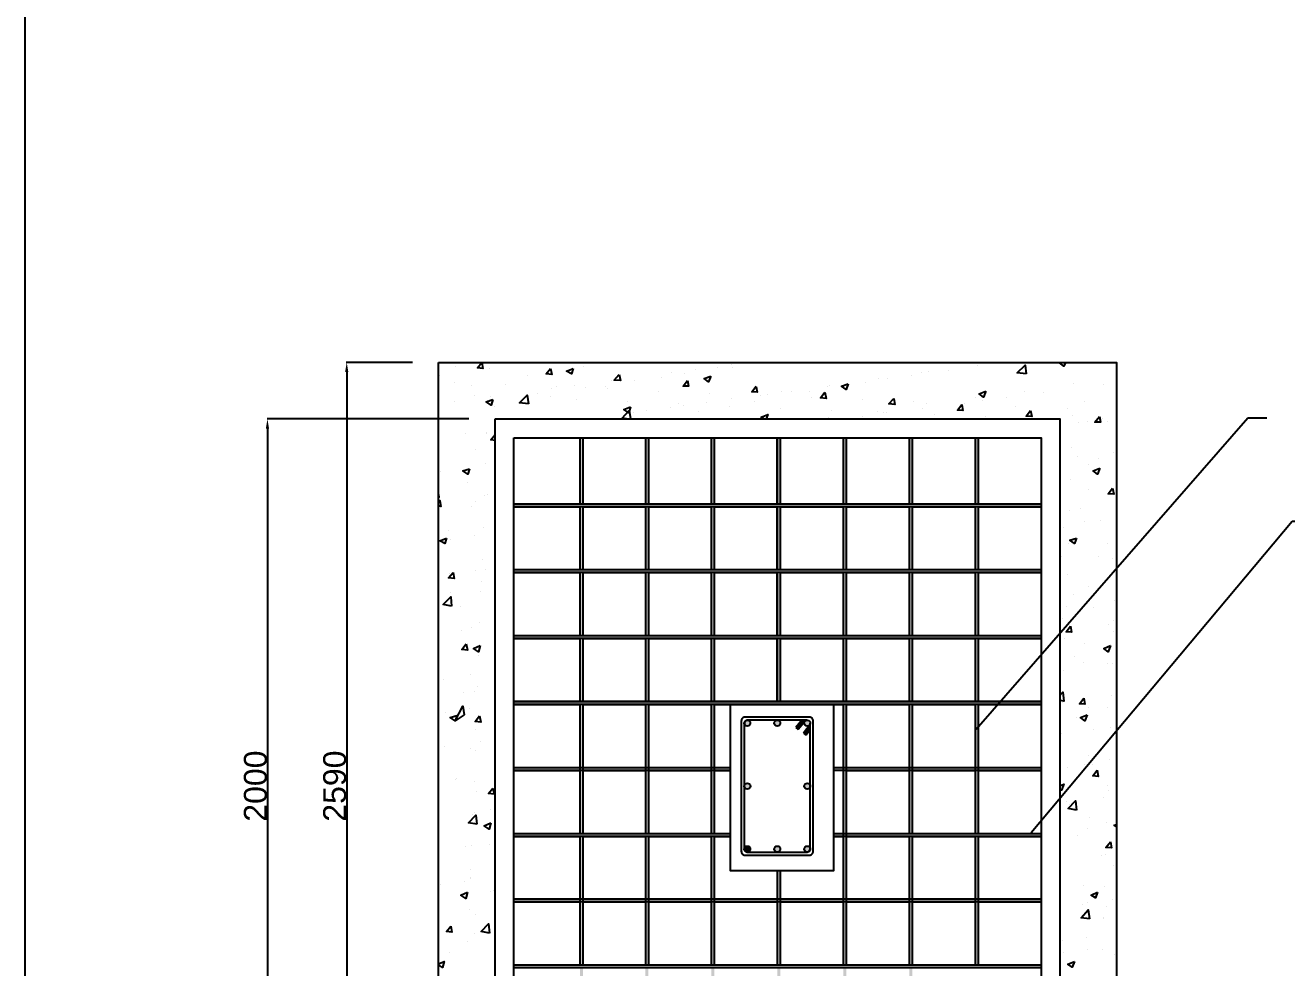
# Model space of a CAD drawing. Header units: millimetres. Extents: x -5055 to 12893, y -3743 to 6806.
# Drawn here: x -5055 to -1202, y -2041 to 838 of the extents above; entities that cross this region are included whole.
import ezdxf
from ezdxf import colors
from ezdxf.entities.mleader import LeaderData, LeaderLine
from ezdxf.math import Vec2, Vec3

# ---------------------------------------------------------------- set-up
doc = ezdxf.new("R2010")
doc.units = ezdxf.units.MM
doc.styles.get("Standard").update_dxf_attribs({"font": 'Arial.ttf'})
doc.dimstyles.new('ISO-25', dxfattribs={"dimtxt": 70, "dimasz": 30, "dimexe": 1.25, "dimexo": 80, "dimtad": 1, "dimdec": 0, "dimzin": 9, "dimtxsty": 'Standard', "dimcen": 2.5, "dimadec": 0, "dimazin": 0, "dimtfac": 1, "dimtdec": 0, "dimtmove": 0, "dimatfit": 3, "dimfxl": 0, "dimarcsym": 0})

# ---------------------------------------------------------------- blocks, each defined once
blk = doc.blocks.new('*D1')
at = {"color": 0, "lineweight": -2}
for p, q in [((-3872.5, -191.3), (-4074.5, -191.3)), ((-4073.2, -221.3), (-4073.2, -2750.1)), ((-3872.5, -2780.1), (-4074.5, -2780.1))]:
    blk.add_line(p, q, dxfattribs=at)
at = {"color": 0}
for points in [[(-4078.2, -221.3), (-4068.2, -221.3), (-4073.2, -191.3)], [(-4078.2, -2750.1), (-4068.2, -2750.1), (-4073.2, -2780.1)]]:
    blk.add_solid(points, dxfattribs=at)
at = {"layer": 'Defpoints', "color": 0}
for p in [(-3792.5, -191.3), (-4073.2, -2780.1), (-3792.5, -2780.1)]:
    blk.add_point(p, dxfattribs=at)
at = {"color": 0, "insert": (-4109.6, -1485.7), "char_height": 70, "attachment_point": 5, "rotation": 90}
blk.add_mtext('2590', dxfattribs=at)
blk = doc.blocks.new('*D5')
at = {"color": 0, "lineweight": -2}
for p, q in [((-3699.8, -364), (-4316.6, -364)), ((-4315.3, -394), (-4315.3, -2577.4)), ((-3699.8, -2607.4), (-4316.6, -2607.4))]:
    blk.add_line(p, q, dxfattribs=at)
at = {"color": 0}
for points in [[(-4320.3, -394), (-4310.3, -394), (-4315.3, -364)], [(-4320.3, -2577.4), (-4310.3, -2577.4), (-4315.3, -2607.4)]]:
    blk.add_solid(points, dxfattribs=at)
at = {"layer": 'Defpoints', "color": 0}
for p in [(-3619.8, -364), (-4315.3, -2607.4), (-3619.8, -2607.4)]:
    blk.add_point(p, dxfattribs=at)
at = {"color": 0, "insert": (-4351.7, -1485.7), "char_height": 70, "attachment_point": 5, "rotation": 90}
blk.add_mtext('2000', dxfattribs=at)

msp = doc.modelspace()

# ---------------------------------------------------------------- hatches: boundary and pattern name
h = msp.add_hatch(color=256)
h.dxf.hatch_style = 1
h.paths.add_polyline_path([(-3351.6, -421.5), (-3360.8, -421.5), (-3360.8, -2549.8), (-3351.6, -2549.8)])
h.paths.add_polyline_path([(-3151.8, -421.5), (-3161, -421.5), (-3161, -2549.8), (-3151.8, -2549.8)])
h.paths.add_polyline_path([(-2950.3, -421.5), (-2959.5, -421.5), (-2959.5, -2549.8), (-2950.3, -2549.8)])
h.paths.add_polyline_path([(-2748.8, -1293.4, -1), (-2767.2, -1293.4, -1)], flags=0)
h.paths.add_polyline_path([(-2840.3, -1485.7, -1), (-2858.7, -1485.7, -1)], flags=0)
h.paths.add_polyline_path([(-2748.8, -1678, -1), (-2767.2, -1678, -1)], flags=0)
edge = h.paths.add_edge_path()
edge.add_arc((-2849.6, -1678), 9.2, 276.7774, 360)
edge.add_arc((-2849.6, -1678), 9.2, 0, 173.2226)
edge.add_arc((-2847.3, -1675.7), 11.5, 186.0612, 263.9388)
edge = h.paths.add_edge_path()
edge.add_arc((-2849.6, -1293.4), 9.2, 186.7774, 360)
edge.add_arc((-2849.6, -1293.4), 9.2, 0, 83.2226)
edge.add_arc((-2847.3, -1295.7), 11.5, 96.0612, 173.9388)
h = msp.add_hatch(color=256)
h.dxf.hatch_style = 1
h.paths.add_polyline_path([(-2748.8, -421.5), (-2758, -421.5), (-2758, -1227.5), (-2748.8, -1227.5)])
h.paths.add_polyline_path([(-2345.9, -421.5), (-2355.1, -421.5), (-2355.1, -2549.8), (-2345.9, -2549.8)])
h.paths.add_polyline_path([(-2144.4, -421.5), (-2153.6, -421.5), (-2153.6, -1287.6), (-2144.4, -1277.4)])
h.paths.add_polyline_path([(-2547.4, -421.5), (-2556.6, -421.5), (-2556.6, -2549.8), (-2547.4, -2549.8)])
h = msp.add_hatch(color=256)
h.dxf.hatch_style = 1
h.paths.add_polyline_path([(-2099.5, -1227.5), (-3562.3, -1227.5), (-3562.3, -1236.7), (-2107.8, -1236.7)])
h.paths.add_polyline_path([(-1952.1, -1026), (-3562.3, -1026), (-3562.3, -1035.2), (-1952.1, -1035.2)])
h.paths.add_polyline_path([(-1952.1, -824.5), (-3562.3, -824.5), (-3562.3, -833.7), (-1952.1, -833.7)])
h.paths.add_polyline_path([(-1952.1, -623), (-3562.3, -623), (-3562.3, -632.2), (-1952.1, -632.2)])
h = msp.add_hatch(color=256)
h.dxf.hatch_style = 1
h.paths.add_polyline_path([(-1952.1, -1227.5), (-2099.5, -1227.5), (-2107.8, -1236.7), (-1952.1, -1236.7)])
h = msp.add_hatch(color=256)
h.dxf.hatch_style = 1
h.paths.add_polyline_path([(-2144.4, -1438.2), (-2153.6, -1438.2), (-2153.6, -1630.4), (-2144.4, -1630.4)])
h.paths.add_polyline_path([(-2144.4, -1277.4), (-2153.6, -1287.6), (-2153.6, -1429), (-2144.4, -1429)])
h.paths.add_polyline_path([(-2144.4, -1639.6), (-2153.6, -1639.6), (-2153.6, -1830.2), (-2144.4, -1830.2)])
h.paths.add_polyline_path([(-2144.4, -1839.4), (-2153.6, -1839.4), (-2153.6, -2031.7), (-2144.4, -2031.7)])
h.paths.add_polyline_path([(-2144.4, -1830.2), (-2153.6, -1830.2), (-2153.6, -1839.4), (-2144.4, -1839.4)])
h.paths.add_polyline_path([(-1952.1, -2031.7), (-2144.4, -2031.7), (-3562.3, -2031.7), (-3562.3, -2040.9), (-1952.1, -2040.9)])
h.paths.add_polyline_path([(-1952.1, -2233.2), (-3562.3, -2233.2), (-3562.3, -2242.4), (-1952.1, -2242.4)])
h.paths.add_polyline_path([(-2748.8, -2040.9), (-2758, -2040.9), (-2758, -2233.2), (-2748.8, -2233.2)])
h.paths.add_polyline_path([(-2748.8, -1743.9), (-2758, -1743.9), (-2758, -1830.2), (-2748.8, -1830.2)])
h.paths.add_polyline_path([(-2748.8, -1830.2), (-2758, -1830.2), (-2758, -1839.4), (-2748.8, -1839.4)])
h.paths.add_polyline_path([(-2748.8, -1839.4), (-2758, -1839.4), (-2758, -2031.7), (-2748.8, -2031.7)])
h = msp.add_hatch(color=256)
h.dxf.hatch_style = 1
h.paths.add_polyline_path([(-2840.4, -1293.4, 1), (-2858.8, -1293.4, 1)])
h.paths.add_polyline_path([(-2748.8, -1293.4, 1), (-2767.2, -1293.4, 1)])
h.paths.add_polyline_path([(-2657.3, -1293.4, 1), (-2675.7, -1293.4, 1)])
h.paths.add_polyline_path([(-2657.3, -1487), (-2657.3, -1484.4, 0.930565), (-2675.6, -1485.7, 0.930565)])
h.paths.add_polyline_path([(-2858.7, -1485.7, 1), (-2840.3, -1485.7, 1)])
h.paths.add_polyline_path([(-2840.4, -1678, 1), (-2858.8, -1678, 1)])
h.paths.add_polyline_path([(-2748.8, -1678, 1), (-2767.2, -1678, 1)])
h.paths.add_polyline_path([(-2657.3, -1678, 1), (-2675.7, -1678, 1)])
h = msp.add_hatch(color=256)
h.dxf.hatch_style = 1
h.paths.add_polyline_path([(-2748.8, -1293.4, -1), (-2767.2, -1293.4, -1)], flags=0)
h.paths.add_polyline_path([(-2840.3, -1485.7, -1), (-2858.7, -1485.7, -1)], flags=0)
h.paths.add_polyline_path([(-2748.8, -1678, -1), (-2767.2, -1678, -1)], flags=0)
edge = h.paths.add_edge_path()
edge.add_arc((-2849.6, -1678), 9.2, 276.7774, 360)
edge.add_arc((-2849.6, -1678), 9.2, 0, 173.2226)
edge.add_arc((-2847.3, -1675.7), 11.5, 186.0612, 263.9388)
edge = h.paths.add_edge_path()
edge.add_arc((-2849.6, -1678), 9.2, 276.7774, 360)
edge.add_arc((-2849.6, -1678), 9.2, 0, 173.2226)
edge.add_arc((-2847.3, -1675.7), 11.5, 186.0612, 263.9388)
edge = h.paths.add_edge_path()
edge.add_arc((-2849.6, -1678), 9.2, 276.7774, 360)
edge.add_arc((-2849.6, -1678), 9.2, 0, 173.2226)
edge.add_arc((-2847.3, -1675.7), 11.5, 186.0612, 263.9388)
h = msp.add_hatch(color=256)
h.dxf.hatch_style = 1
h.paths.add_polyline_path([(-2657.3, -1312.6), (-2657.3, -1297.3), (-2677.6, -1324.4), (-2670.2, -1329.9)])
h.paths.add_polyline_path([(-2673.9, -1288, -0.23959), (-2666.5, -1284.2), (-2682.7, -1284.2), (-2701, -1306.7), (-2693.8, -1312.5)])
h = msp.add_hatch(color=256)
h.dxf.hatch_style = 1
h.paths.add_polyline_path([(-2355.1, -1429), (-2547.4, -1429), (-2547.4, -1438.2), (-2355.1, -1438.2)], flags=16)
h.paths.add_polyline_path([(-3161, -1429), (-3351.6, -1429), (-3351.6, -1438.2), (-3161, -1438.2)])
h.paths.add_polyline_path([(-3360.8, -1429), (-3562.3, -1429), (-3562.3, -1438.2), (-3360.8, -1438.2)])
h.paths.add_polyline_path([(-2959.5, -1429), (-3151.8, -1429), (-3151.8, -1438.2), (-2959.5, -1438.2)])
h.paths.add_polyline_path([(-1952.1, -1429), (-2585.3, -1429), (-2585.3, -1438.2), (-1952.1, -1438.2)])
h = msp.add_hatch(color=256)
h.dxf.hatch_style = 1
h.paths.add_polyline_path([(-2902, -1630.4), (-3562.3, -1630.4), (-3562.3, -1639.6), (-2902, -1639.6)])
h.paths.add_polyline_path([(-2902, -1429), (-2950.3, -1429), (-2950.3, -1438.2), (-2902, -1438.2)])
h = msp.add_hatch(color=256)
h.dxf.hatch_style = 1
h.paths.add_polyline_path([(-2355.1, -1429), (-2547.4, -1429), (-2547.4, -1438.2), (-2355.1, -1438.2)])
h = msp.add_hatch(color=256)
h.dxf.hatch_style = 1
h.paths.add_polyline_path([(-1952.1, -1630.4), (-2547.4, -1630.4), (-2547.4, -1639.6), (-1952.1, -1639.6)])
h.paths.add_polyline_path([(-2556.6, -1630.4), (-2585.3, -1630.4), (-2585.3, -1639.6), (-2556.6, -1639.6)])
h = msp.add_hatch(color=256)
h.dxf.hatch_style = 1
h.paths.add_polyline_path([(-3360.8, -1830.2), (-3562.3, -1830.2), (-3562.3, -1839.4), (-3360.8, -1839.4)])
h.paths.add_polyline_path([(-3161, -1830.2), (-3351.6, -1830.2), (-3351.6, -1839.4), (-3161, -1839.4)])
h.paths.add_polyline_path([(-2959.5, -1830.2), (-3151.8, -1830.2), (-3151.8, -1839.4), (-2959.5, -1839.4)])
h.paths.add_polyline_path([(-2758, -1830.2), (-2950.3, -1830.2), (-2950.3, -1839.4), (-2758, -1839.4)])
h.paths.add_polyline_path([(-2556.6, -1830.2), (-2748.8, -1830.2), (-2748.8, -1839.4), (-2556.6, -1839.4)])
h.paths.add_polyline_path([(-2355.1, -1830.2), (-2547.4, -1830.2), (-2547.4, -1839.4), (-2355.1, -1839.4)])
h.paths.add_polyline_path([(-2153.6, -1830.2), (-2345.9, -1830.2), (-2345.9, -1839.4), (-2153.6, -1839.4)])
h.paths.add_polyline_path([(-1952.1, -1830.2), (-2144.4, -1830.2), (-2144.4, -1839.4), (-1952.1, -1839.4)])

# ---------------------------------------------------------------- linework, layer by layer
for p, q in [((-3562.3, -1227.5), (-3360.8, -1227.5)), ((-3351.6, -1227.5), (-3161, -1227.5)), ((-3151.8, -1227.5), (-2959.5, -1227.5)), ((-2950.3, -1227.5), (-2556.6, -1227.5)), ((-2547.4, -1227.5), (-2355.1, -1227.5)), ((-2345.9, -1227.5), (-2153.6, -1227.5)), ((-2144.4, -1227.5), (-1952.1, -1227.5)), ((-3562.3, -1236.7), (-3360.8, -1236.7)), ((-3351.6, -1236.7), (-3161, -1236.7)), ((-3151.8, -1236.7), (-2959.5, -1236.7)), ((-2950.3, -1236.7), (-2556.6, -1236.7)), ((-2547.4, -1236.7), (-2355.1, -1236.7)), ((-2345.9, -1236.7), (-2153.6, -1236.7)), ((-2144.4, -1236.7), (-1952.1, -1236.7)), ((-2682.7, -1284.2), (-2701, -1306.7)), ((-2701, -1306.7), (-2693.8, -1312.5)), ((-2673.3, -1287.2), (-2693.8, -1312.5)), ((-2657.3, -1297.3), (-2677.6, -1324.4)), ((-2677.6, -1324.4), (-2670.2, -1329.9)), ((-2657.3, -1312.6), (-2670.2, -1329.9))]:
    msp.add_line(p, q)
at = {"color": 7, "lineweight": 25}
for points in [[(-5055.2, 5884.4), (1898.3, 5884.4), (1898.3, -3742.9), (-5055.2, -3742.9)], [(-3792.5, -191.3), (-1721.8, -191.3), (-1721.8, -2780.1), (-3792.5, -2780.1)], [(-3660.5, -191.3), (-3657.1, -209.9), (-3674, -208.2)], [(-3450.5, -209.9), (-3447.1, -228.5), (-3464.1, -226.8)], [(-3381.1, -209.9), (-3386.2, -226.8), (-3401.4, -218.4)], [(-3240.6, -228.5), (-3237.2, -247.2), (-3255.8, -245.5)], [(-1997.8, -226.8), (-2024.9, -223.4), (-2001.2, -199.7)], [(-3032.3, -247.2), (-3028.9, -264.1), (-3045.9, -264.1)], [(-2961.2, -233.6), (-2968, -250.5), (-2981.5, -240.4)], [(-2541.3, -257.3), (-2548.1, -274.2), (-2561.6, -264.1)], [(-3626.6, -304.7), (-3631.7, -321.7), (-3646.9, -311.5)], [(-3518.3, -318.3), (-3545.3, -314.9), (-3521.6, -291.2)], [(-2612.4, -282.7), (-2609, -301.3), (-2626, -299.6)], [(-2402.5, -301.3), (-2399.1, -320), (-2417.7, -318.3)], [(-2121.4, -279.3), (-2128.2, -297.9), (-2141.7, -287.8)], [(-3206.7, -326.7), (-3211.8, -345.4), (-3227, -335.2)], [(-2194.2, -320), (-2190.8, -338.6), (-2207.8, -336.9)], [(-1984.3, -338.6), (-1980.9, -357.2), (-1997.8, -355.5)], [(-3619.8, -364), (-1894.5, -364), (-1894.5, -2607.4), (-3619.8, -2607.4)], [(-1774.3, -357.2), (-1770.9, -374.1), (-1787.9, -374.1)], [(-3562.3, -421.5), (-1952.1, -421.5), (-1952.1, -2549.8), (-3562.3, -2549.8)], [(-3697.7, -516.4), (-3702.8, -533.3), (-3718, -523.1)], [(-1772.6, -514.7), (-1779.4, -533.3), (-1792.9, -523.1)], [(-1733.7, -575.6), (-1730.3, -594.2), (-1747.2, -592.6)], [(-3768.8, -728), (-3773.9, -744.9), (-3789.2, -736.5)], [(-1843.7, -728), (-1850.5, -744.9), (-1864.1, -734.8)], [(-3748.5, -833), (-3745.1, -851.6), (-3762.1, -849.9)], [(-3753.6, -936.3), (-3779, -931.2), (-3755.3, -907.5)], [(-1862.4, -997.2), (-1859, -1015.8), (-1875.9, -1014.1)], [(-3707.9, -1051.4), (-3704.5, -1070), (-3721.4, -1068.3)], [(-3665.6, -1056.5), (-3670.6, -1075.1), (-3685.9, -1064.9)], [(-1740.5, -1056.5), (-1747.2, -1075.1), (-1760.8, -1064.9)], [(-1952.1, -1227.5), (-3562.3, -1227.5)], [(-1821.7, -1217.3), (-1818.3, -1235.9), (-1835.3, -1234.3)], [(-3736.7, -1269.8), (-3741.8, -1286.7), (-3757, -1276.6)], [(-3714.7, -1268.1), (-3741.8, -1286.7), (-3718, -1241)], [(-3667.3, -1271.5), (-3663.9, -1290.1), (-3680.8, -1288.4)], [(-1811.6, -1268.1), (-1818.3, -1286.7), (-1831.9, -1276.6)], [(-1781.1, -1437.4), (-1777.7, -1456.1), (-1794.6, -1454.4)], [(-3626.6, -1491.6), (-3623.2, -1510.2), (-3640.2, -1508.5)], [(-1843.7, -1559.3), (-1869.1, -1554.3), (-1847.1, -1530.6)], [(-3675.7, -1601.7), (-3701.1, -1598.3), (-3679.1, -1574.6)], [(-3633.4, -1598.3), (-3638.5, -1616.9), (-3653.7, -1606.7)], [(-1740.5, -1655.8), (-1737.1, -1674.5), (-1754, -1672.8)], [(-3704.5, -1809.9), (-3709.6, -1828.5), (-3724.8, -1818.4)], [(-1779.4, -1809.9), (-1786.2, -1826.9), (-1799.7, -1818.4)], [(-1804.8, -1891.2), (-1830.2, -1887.8), (-1808.2, -1864.1)], [(-3755.3, -1913.2), (-3751.9, -1931.8), (-3768.8, -1930.1)], [(-3636.8, -1935.2), (-3662.2, -1930.1), (-3640.2, -1906.4)], [(-1850.5, -2021.6), (-1857.3, -2038.5), (-1870.8, -2030)]]:
    msp.add_lwpolyline(points, close=True, dxfattribs=at)
for points in [[(-1877.6, -191.3), (-1882.7, -203.1), (-1896.2, -193), (-1892.8, -191.3)], [(-3740.1, -203.1), (-3740.1, -203.1)], [(-3667.3, -194.7), (-3667.3, -194.7)], [(-3638.5, -209.9), (-3638.5, -209.9)], [(-3350.6, -203.1), (-3350.6, -203.1)], [(-3079.7, -221.8), (-3079.7, -221.8)], [(-3042.5, -225.1), (-3042.5, -225.1)], [(-3006.9, -213.3), (-3006.9, -213.3)], [(-2939.2, -208.2), (-2939.2, -208.2)], [(-2896.9, -198.1), (-2896.9, -198.1)], [(-2895.2, -206.5), (-2895.2, -206.5)], [(-2348.3, -230.2), (-2348.3, -230.2)], [(-2317.8, -221.8), (-2317.8, -221.8)], [(-2297.5, -220.1), (-2297.5, -220.1)], [(-2236.5, -216.7), (-2236.5, -216.7)], [(-2146.8, -193), (-2146.8, -193)], [(-2146.8, -199.7), (-2146.8, -199.7)], [(-3789.2, -231.9), (-3789.2, -231.9)], [(-3745.1, -252.2), (-3745.1, -252.2)], [(-3691, -260.7), (-3691, -260.7)], [(-3587.7, -259), (-3587.7, -259)], [(-3521.6, -231.9), (-3521.6, -231.9)], [(-3431.9, -265.8), (-3431.9, -265.8)], [(-3376, -260.7), (-3376, -260.7)], [(-3343.9, -267.5), (-3343.9, -267.5)], [(-3281.2, -265.8), (-3281.2, -265.8)], [(-3264.3, -247.2), (-3264.3, -247.2)], [(-3193.2, -245.5), (-3193.2, -245.5)], [(-3110.2, -237), (-3110.2, -237)], [(-2822.4, -265.8), (-2819, -282.7), (-2835.9, -281), (-2822.4, -264.1)], [(-2605.7, -264.1), (-2605.7, -264.1)], [(-2597.2, -260.7), (-2597.2, -260.7)], [(-2487.1, -252.2), (-2487.1, -252.2)], [(-2449.9, -242.1), (-2449.9, -242.1)], [(-2421.1, -240.4), (-2421.1, -240.4)], [(-1852.2, -257.3), (-1852.2, -257.3)], [(-1760.8, -259), (-1760.8, -259)], [(-3682.5, -291.2), (-3682.5, -291.2)], [(-3641.9, -306.4), (-3641.9, -306.4)], [(-3633.4, -294.6), (-3633.4, -294.6)], [(-3526.7, -297.9), (-3526.7, -297.9)], [(-3491.2, -286.1), (-3491.2, -286.1)], [(-3450.5, -296.3), (-3450.5, -296.3)], [(-3448.8, -270.9), (-3448.8, -270.9)], [(-3371, -304.7), (-3371, -304.7)], [(-3276.1, -272.5), (-3276.1, -272.5)], [(-3120.4, -279.3), (-3120.4, -279.3)], [(-2964.6, -286.1), (-2964.6, -286.1)], [(-2898.6, -303), (-2898.6, -303)], [(-2808.8, -292.9), (-2808.8, -292.9)], [(-2788.5, -289.5), (-2788.5, -289.5)], [(-2746.2, -281), (-2746.2, -281)], [(-2715.7, -279.3), (-2715.7, -279.3)], [(-2658.1, -281), (-2658.1, -281)], [(-2653.1, -297.9), (-2653.1, -297.9)], [(-2497.3, -304.7), (-2497.3, -304.7)], [(-2151.9, -297.9), (-2151.9, -297.9)], [(-2129.9, -306.4), (-2129.9, -306.4)], [(-2057.1, -297.9), (-2057.1, -297.9)], [(-2002.9, -279.3), (-2002.9, -279.3)], [(-1945.3, -282.7), (-1945.3, -282.7)], [(-3743.4, -309.8), (-3743.4, -309.8)], [(-3621.5, -325), (-3621.5, -325)], [(-3218.6, -364), (-3232.1, -362.3), (-3210.1, -338.6), (-3206.7, -364)], [(-3215.2, -311.5), (-3215.2, -311.5)], [(-3196.6, -343.7), (-3196.6, -343.7)], [(-3157.6, -336.9), (-3157.6, -336.9)], [(-3084.8, -328.4), (-3084.8, -328.4)], [(-3059.4, -318.3), (-3059.4, -318.3)], [(-3045.9, -321.7), (-3045.9, -321.7)], [(-2998.5, -340.3), (-2998.5, -340.3)], [(-2973.1, -313.2), (-2973.1, -313.2)], [(-2903.6, -325), (-2903.6, -325)], [(-2827.5, -309.8), (-2827.5, -309.8)], [(-2747.9, -331.8), (-2747.9, -331.8)], [(-2592.1, -338.6), (-2592.1, -338.6)], [(-2453.3, -340.3), (-2453.3, -340.3)], [(-2434.6, -343.7), (-2434.6, -343.7)], [(-2424.5, -345.4), (-2424.5, -345.4)], [(-2341.5, -311.5), (-2341.5, -311.5)], [(-2314.4, -331.8), (-2314.4, -331.8)], [(-2300.9, -318.3), (-2300.9, -318.3)], [(-2185.8, -318.3), (-2185.8, -318.3)], [(-2030, -325), (-2030, -325)], [(-1987.7, -338.6), (-1987.7, -338.6)], [(-1872.5, -331.8), (-1872.5, -331.8)], [(-1818.3, -309.8), (-1818.3, -309.8)], [(-3790.9, -353.8), (-3790.9, -353.8)], [(-3342.2, -362.3), (-3342.2, -362.3)], [(-2798.7, -364), (-2807.1, -358.9), (-2786.8, -350.4), (-2791.9, -364)], [(-2600.6, -358.9), (-2600.6, -358.9)], [(-2497.3, -355.5), (-2497.3, -355.5)], [(-2278.9, -350.4), (-2278.9, -350.4)], [(-2123.1, -357.2), (-2123.1, -357.2)], [(-1967.3, -364), (-1967.3, -364)], [(-1855.6, -353.8), (-1855.6, -353.8)], [(-1838.7, -374.1), (-1838.7, -374.1)], [(-1811.6, -370.8), (-1811.6, -370.8)], [(-1764.2, -364), (-1764.2, -364)], [(-1748.9, -372.4), (-1748.9, -372.4)], [(-3709.6, -409.7), (-3709.6, -409.7)], [(-3646.9, -408), (-3646.9, -408)], [(-3645.2, -404.6), (-3645.2, -404.6)], [(-3619.8, -430), (-3633.4, -428.3), (-3619.8, -411.4)], [(-3360.8, -421.5), (-3360.8, -623)], [(-3351.6, -421.5), (-3351.6, -623)], [(-3161, -421.5), (-3161, -623)], [(-3151.8, -421.5), (-3151.8, -623)], [(-2959.5, -421.5), (-2959.5, -623)], [(-2950.3, -421.5), (-2950.3, -623)], [(-2758, -421.5), (-2758, -623)], [(-2748.8, -421.5), (-2748.8, -623)], [(-2556.6, -421.5), (-2556.6, -623)], [(-2547.4, -421.5), (-2547.4, -623)], [(-2355.1, -421.5), (-2355.1, -623)], [(-2345.9, -421.5), (-2345.9, -623)], [(-2153.6, -421.5), (-2153.6, -623)], [(-2144.4, -421.5), (-2144.4, -623)], [(-3680.8, -457.1), (-3680.8, -457.1)], [(-1859, -450.3), (-1859, -450.3)], [(-1842, -479.1), (-1842, -479.1)], [(-1776, -485.9), (-1776, -485.9)], [(-1732, -465.6), (-1732, -465.6)], [(-3787.5, -524.8), (-3787.5, -524.8)], [(-3648.6, -501.1), (-3648.6, -501.1)], [(-1806.5, -504.5), (-1806.5, -504.5)], [(-3702.8, -557), (-3702.8, -557)], [(-1862.4, -548.5), (-1862.4, -548.5)], [(-3792.5, -602.7), (-3790.9, -602.7), (-3792.5, -592.6)], [(-3792.5, -618), (-3789.2, -612.9), (-3785.8, -631.5), (-3792.5, -629.8)], [(-3679.1, -616.3), (-3679.1, -616.3)], [(-3652, -599.3), (-3652, -599.3)], [(-3641.9, -595.9), (-3641.9, -595.9)], [(-1808.2, -580.7), (-1808.2, -580.7)], [(-3692.7, -631.5), (-3692.7, -631.5)], [(-3562.3, -623), (-3360.8, -623)], [(-3562.3, -632.2), (-3360.8, -632.2)], [(-3360.8, -632.2), (-3360.8, -824.5)], [(-3351.6, -623), (-3161, -623)], [(-3351.6, -632.2), (-3161, -632.2)], [(-3351.6, -632.2), (-3351.6, -824.5)], [(-3161, -632.2), (-3161, -824.5)], [(-3151.8, -623), (-2959.5, -623)], [(-3151.8, -632.2), (-2959.5, -632.2)], [(-3151.8, -632.2), (-3151.8, -824.5)], [(-2959.5, -632.2), (-2959.5, -824.5)], [(-2950.3, -623), (-2758, -623)], [(-2950.3, -632.2), (-2758, -632.2)], [(-2950.3, -632.2), (-2950.3, -824.5)], [(-2758, -632.2), (-2758, -824.5)], [(-2748.8, -623), (-2556.6, -623)], [(-2748.8, -632.2), (-2556.6, -632.2)], [(-2748.8, -632.2), (-2748.8, -824.5)], [(-2556.6, -632.2), (-2556.6, -824.5)], [(-2547.4, -623), (-2355.1, -623)], [(-2547.4, -632.2), (-2355.1, -632.2)], [(-2547.4, -632.2), (-2547.4, -824.5)], [(-2355.1, -632.2), (-2355.1, -824.5)], [(-2345.9, -623), (-2153.6, -623)], [(-2345.9, -632.2), (-2153.6, -632.2)], [(-2345.9, -632.2), (-2345.9, -824.5)], [(-2153.6, -632.2), (-2153.6, -824.5)], [(-2144.4, -623), (-1952.1, -623)], [(-2144.4, -632.2), (-1952.1, -632.2)], [(-2144.4, -632.2), (-2144.4, -824.5)], [(-1865.8, -645), (-1865.8, -645)], [(-1831.9, -636.6), (-1831.9, -636.6)], [(-1818.3, -678.9), (-1818.3, -678.9)], [(-1770.9, -675.5), (-1770.9, -675.5)], [(-3792.5, -724.6), (-3792.5, -724.6)], [(-3762.1, -706), (-3762.1, -706)], [(-3757, -731.4), (-3757, -731.4)], [(-3682.5, -721.2), (-3682.5, -721.2)], [(-3655.4, -695.8), (-3655.4, -695.8)], [(-3621.5, -694.1), (-3621.5, -694.1)], [(-1884.4, -695.8), (-1884.4, -695.8)], [(-1869.1, -743.2), (-1869.1, -743.2)], [(-1748.9, -743.2), (-1748.9, -743.2)], [(-3658.8, -792.3), (-3658.8, -792.3)], [(-1891.1, -783.9), (-1891.1, -783.9)], [(-1777.7, -785.6), (-1777.7, -785.6)], [(-1733.7, -790.7), (-1733.7, -790.7)], [(-3760.4, -836.4), (-3760.4, -836.4)], [(-3680.8, -826.2), (-3680.8, -826.2)], [(-3648.6, -822.8), (-3648.6, -822.8)], [(-3562.3, -824.5), (-3360.8, -824.5)], [(-3562.3, -833.7), (-3360.8, -833.7)], [(-3360.8, -833.7), (-3360.8, -1026)], [(-3351.6, -824.5), (-3161, -824.5)], [(-3351.6, -833.7), (-3161, -833.7)], [(-3351.6, -833.7), (-3351.6, -1026)], [(-3161, -833.7), (-3161, -1026)], [(-3151.8, -824.5), (-2959.5, -824.5)], [(-3151.8, -833.7), (-2959.5, -833.7)], [(-3151.8, -833.7), (-3151.8, -1026)], [(-2959.5, -833.7), (-2959.5, -1026)], [(-2950.3, -824.5), (-2758, -824.5)], [(-2950.3, -833.7), (-2758, -833.7)], [(-2950.3, -833.7), (-2950.3, -1026)], [(-2758, -833.7), (-2758, -1026)], [(-2748.8, -824.5), (-2556.6, -824.5)], [(-2748.8, -833.7), (-2556.6, -833.7)], [(-2748.8, -833.7), (-2748.8, -1026)], [(-2556.6, -833.7), (-2556.6, -1026)], [(-2547.4, -824.5), (-2355.1, -824.5)], [(-2547.4, -833.7), (-2355.1, -833.7)], [(-2547.4, -833.7), (-2547.4, -1026)], [(-2355.1, -833.7), (-2355.1, -1026)], [(-2345.9, -824.5), (-2153.6, -824.5)], [(-2345.9, -833.7), (-2153.6, -833.7)], [(-2345.9, -833.7), (-2345.9, -1026)], [(-2153.6, -833.7), (-2153.6, -1026)], [(-2144.4, -824.5), (-1952.1, -824.5)], [(-2144.4, -833.7), (-1952.1, -833.7)], [(-2144.4, -833.7), (-2144.4, -1026)], [(-1872.5, -839.8), (-1872.5, -839.8)], [(-1723.5, -819.4), (-1723.5, -819.4)], [(-3662.2, -861.8), (-3662.2, -861.8)], [(-1808.2, -875.3), (-1808.2, -875.3)], [(-3757, -893.9), (-3757, -893.9)], [(-3663.9, -890.5), (-3663.9, -890.5)], [(-1853.9, -900.7), (-1853.9, -900.7)], [(-1781.1, -892.2), (-1781.1, -892.2)], [(-1726.9, -917.6), (-1726.9, -917.6)], [(-3726.5, -938), (-3726.5, -938)], [(-1875.9, -938), (-1875.9, -938)], [(-1791.3, -939.6), (-1791.3, -939.6)], [(-3692.7, -1000.6), (-3692.7, -1000.6)], [(-3667.3, -987.1), (-3667.3, -987.1)], [(-1886.1, -973.5), (-1886.1, -973.5)], [(-1747.2, -992.1), (-1747.2, -992.1)], [(-1730.3, -980.3), (-1730.3, -980.3)], [(-3721.4, -1009.1), (-3721.4, -1009.1)], [(-3562.3, -1026), (-3360.8, -1026)], [(-3562.3, -1035.2), (-3360.8, -1035.2)], [(-3360.8, -1035.2), (-3360.8, -1227.5)], [(-3351.6, -1026), (-3161, -1026)], [(-3351.6, -1035.2), (-3161, -1035.2)], [(-3351.6, -1035.2), (-3351.6, -1227.5)], [(-3161, -1035.2), (-3161, -1227.5)], [(-3151.8, -1026), (-2959.5, -1026)], [(-3151.8, -1035.2), (-2959.5, -1035.2)], [(-3151.8, -1035.2), (-3151.8, -1227.5)], [(-2959.5, -1035.2), (-2959.5, -1227.5)], [(-2950.3, -1026), (-2758, -1026)], [(-2950.3, -1035.2), (-2758, -1035.2)], [(-2950.3, -1035.2), (-2950.3, -1227.5)], [(-2758, -1035.2), (-2758, -1227.5)], [(-2748.8, -1026), (-2556.6, -1026)], [(-2748.8, -1035.2), (-2556.6, -1035.2)], [(-2748.8, -1035.2), (-2748.8, -1227.5)], [(-2556.6, -1035.2), (-2556.6, -1227.5)], [(-2547.4, -1026), (-2355.1, -1026)], [(-2547.4, -1035.2), (-2355.1, -1035.2)], [(-2547.4, -1035.2), (-2547.4, -1227.5)], [(-2355.1, -1035.2), (-2355.1, -1227.5)], [(-2345.9, -1026), (-2153.6, -1026)], [(-2345.9, -1035.2), (-2153.6, -1035.2)], [(-2345.9, -1035.2), (-2345.9, -1227.5)], [(-2153.6, -1035.2), (-2153.6, -1227.5)], [(-2144.4, -1026), (-1952.1, -1026)], [(-2144.4, -1035.2), (-1952.1, -1035.2)], [(-2144.4, -1035.2), (-2144.4, -1227.5)], [(-1881, -1034.5), (-1881, -1034.5)], [(-1857.3, -1007.4), (-1857.3, -1007.4)], [(-1730.3, -1014.1), (-1730.3, -1014.1)], [(-3623.2, -1064.9), (-3623.2, -1064.9)], [(-1820, -1049.7), (-1820, -1049.7)], [(-3670.6, -1085.3), (-3670.6, -1085.3)], [(-1848.8, -1088.6), (-1848.8, -1088.6)], [(-1823.4, -1107.3), (-1823.4, -1107.3)], [(-1750.6, -1112.3), (-1750.6, -1112.3)], [(-1733.7, -1110.7), (-1733.7, -1110.7)], [(-3696, -1144.5), (-3696, -1144.5)], [(-3621.5, -1134.4), (-3621.5, -1134.4)], [(-1884.4, -1132.7), (-1884.4, -1132.7)], [(-3777.3, -1159.8), (-3777.3, -1159.8)], [(-3674, -1181.8), (-3674, -1181.8)], [(-3621.5, -1164.8), (-3621.5, -1164.8)], [(-3716.4, -1198.7), (-3716.4, -1198.7)], [(-3682.5, -1197), (-3682.5, -1197)], [(-1894.5, -1208.9), (-1886.1, -1198.7), (-1882.7, -1225.8), (-1894.5, -1224.1)], [(-1887.8, -1229.2), (-1887.8, -1229.2)], [(-1737.1, -1208.9), (-1737.1, -1208.9)], [(-3772.2, -1259.7), (-3772.2, -1259.7)], [(-3699.4, -1249.5), (-3699.4, -1249.5)], [(-3360.8, -1236.7), (-3360.8, -1630.4)], [(-3351.6, -1236.7), (-3351.6, -1630.4)], [(-3161, -1236.7), (-3161, -1630.4)], [(-3151.8, -1236.7), (-3151.8, -1630.4)], [(-2959.5, -1236.7), (-2959.5, -1630.4)], [(-2950.3, -1236.7), (-2950.3, -1630.4)], [(-2902, -1236.7), (-2902, -1743.9), (-2585.3, -1743.9), (-2585.3, -1236.7)], [(-2556.6, -1236.7), (-2556.6, -2031.7)], [(-2547.4, -1236.7), (-2547.4, -2031.7)], [(-2355.1, -1236.7), (-2355.1, -1630.4)], [(-2345.9, -1236.7), (-2345.9, -1630.4)], [(-2153.6, -1236.7), (-2153.6, -1630.4)], [(-2144.4, -1236.7), (-2144.4, -1630.4)], [(-1808.2, -1244.4), (-1808.2, -1244.4)], [(-1750.6, -1244.4), (-1750.6, -1244.4)], [(-3677.4, -1280), (-3677.4, -1280)], [(-2657.3, -1297.3), (-2657.3, -1293.4)], [(-1845.4, -1276.6), (-1845.4, -1276.6)], [(-1740.5, -1305.4), (-1740.5, -1305.4)], [(-3679.1, -1313.8), (-3679.1, -1313.8)], [(-1891.1, -1325.7), (-1891.1, -1325.7)], [(-1792.9, -1313.8), (-1792.9, -1313.8)], [(-3775.6, -1364.6), (-3775.6, -1364.6)], [(-3694.3, -1369.7), (-3694.3, -1369.7)], [(-3680.8, -1376.5), (-3680.8, -1376.5)], [(-3665.6, -1349.4), (-3665.6, -1349.4)], [(-1894.5, -1423.9), (-1894.5, -1423.9)], [(-1820, -1418.8), (-1820, -1418.8)], [(-1808.2, -1393.4), (-1808.2, -1393.4)], [(-1796.3, -1418.8), (-1796.3, -1418.8)], [(-1743.8, -1403.6), (-1743.8, -1403.6)], [(-3736.7, -1462.8), (-3736.7, -1462.8)], [(-3623.2, -1434), (-3623.2, -1434)], [(-3562.3, -1429), (-3360.8, -1429)], [(-3562.3, -1438.2), (-3360.8, -1438.2)], [(-3351.6, -1429), (-3161, -1429)], [(-3351.6, -1438.2), (-3161, -1438.2)], [(-3151.8, -1429), (-2959.5, -1429)], [(-3151.8, -1438.2), (-2959.5, -1438.2)], [(-2950.3, -1429), (-2902, -1429)], [(-2950.3, -1438.2), (-2902, -1438.2)], [(-2547.4, -1429), (-2355.1, -1429)], [(-2547.4, -1438.2), (-2355.1, -1438.2)], [(-2345.9, -1429), (-2153.6, -1429)], [(-2345.9, -1438.2), (-2153.6, -1438.2)], [(-2144.4, -1429), (-1952.1, -1429)], [(-2144.4, -1438.2), (-1952.1, -1438.2)], [(-1870.8, -1429), (-1870.8, -1429)], [(-3741.8, -1464.5), (-3741.8, -1464.5)], [(-3684.2, -1473), (-3684.2, -1473)], [(-3675.7, -1501.8), (-3675.7, -1501.8)], [(-1894.5, -1484.8), (-1882.7, -1479.8), (-1889.5, -1498.4), (-1894.5, -1493.3)], [(-1750.6, -1483.1), (-1750.6, -1483.1)], [(-1747.2, -1500.1), (-1747.2, -1500.1)], [(-1874.2, -1533.9), (-1874.2, -1533.9)], [(-1762.5, -1520.4), (-1762.5, -1520.4)], [(-3687.6, -1571.2), (-3687.6, -1571.2)], [(-3682.5, -1566.1), (-3682.5, -1566.1)], [(-3635.1, -1556), (-3635.1, -1556)], [(-1865.8, -1542.4), (-1865.8, -1542.4)], [(-1809.9, -1615.2), (-1809.9, -1615.2)], [(-1803.1, -1581.3), (-1803.1, -1581.3)], [(-1752.3, -1598.3), (-1752.3, -1598.3)], [(-1721.8, -1610.1), (-1728.6, -1605.1), (-1721.8, -1603.4)], [(-3638.5, -1618.6), (-3638.5, -1618.6)], [(-3562.3, -1630.4), (-3360.8, -1630.4)], [(-3562.3, -1639.6), (-3360.8, -1639.6)], [(-3360.8, -1639.6), (-3360.8, -2031.7)], [(-3351.6, -1630.4), (-3161, -1630.4)], [(-3351.6, -1639.6), (-3161, -1639.6)], [(-3351.6, -1639.6), (-3351.6, -2031.7)], [(-3161, -1639.6), (-3161, -2031.7)], [(-3151.8, -1630.4), (-2959.5, -1630.4)], [(-3151.8, -1639.6), (-2959.5, -1639.6)], [(-3151.8, -1639.6), (-3151.8, -2031.7)], [(-2959.5, -1639.6), (-2959.5, -2031.7)], [(-2950.3, -1630.4), (-2902, -1630.4)], [(-2950.3, -1639.6), (-2902, -1639.6)], [(-2950.3, -1639.6), (-2950.3, -2031.7)], [(-2585.3, -1630.4), (-2556.6, -1630.4)], [(-2585.3, -1639.6), (-2556.6, -1639.6)], [(-2547.4, -1630.4), (-2355.1, -1630.4)], [(-2547.4, -1639.6), (-2355.1, -1639.6)], [(-2355.1, -1639.6), (-2355.1, -2031.7)], [(-2345.9, -1630.4), (-2153.6, -1630.4)], [(-2345.9, -1639.6), (-2153.6, -1639.6)], [(-2345.9, -1639.6), (-2345.9, -2031.7)], [(-2153.6, -1639.6), (-2153.6, -2031.7)], [(-2144.4, -1630.4), (-1952.1, -1630.4)], [(-2144.4, -1639.6), (-1952.1, -1639.6)], [(-2144.4, -1639.6), (-2144.4, -2031.7)], [(-1840.4, -1635.5), (-1840.4, -1635.5)], [(-3711.3, -1671.1), (-3711.3, -1671.1)], [(-3691, -1667.7), (-3691, -1667.7)], [(-3638.5, -1662.6), (-3638.5, -1662.6)], [(-1755.7, -1694.8), (-1755.7, -1694.8)], [(-3792.5, -1711.7), (-3792.5, -1708.3)], [(-3792.5, -1711.7), (-3792.5, -1711.7)], [(-1767.5, -1698.2), (-1767.5, -1698.2)], [(-1732, -1727), (-1732, -1727)], [(-3696, -1767.6), (-3696, -1767.6)], [(-3694.3, -1740.5), (-3694.3, -1740.5)], [(-3694.3, -1765.9), (-3694.3, -1765.9)], [(-2758, -1743.9), (-2758, -2031.7)], [(-2748.8, -1743.9), (-2748.8, -2031.7)], [(-3790.9, -1799.8), (-3790.9, -1799.8)], [(-3787.5, -1786.2), (-3787.5, -1786.2)], [(-3714.7, -1777.8), (-3714.7, -1777.8)], [(-3633.4, -1806.5), (-3633.4, -1806.5)], [(-3624.9, -1804.8), (-3624.9, -1804.8)], [(-1821.7, -1787.9), (-1821.7, -1787.9)], [(-1759.1, -1791.3), (-1759.1, -1791.3)], [(-3562.3, -1830.2), (-3360.8, -1830.2)], [(-3562.3, -1839.4), (-3360.8, -1839.4)], [(-3351.6, -1830.2), (-3161, -1830.2)], [(-3351.6, -1839.4), (-3161, -1839.4)], [(-3151.8, -1830.2), (-2959.5, -1830.2)], [(-3151.8, -1839.4), (-2959.5, -1839.4)], [(-2950.3, -1830.2), (-2758, -1830.2)], [(-2950.3, -1839.4), (-2758, -1839.4)], [(-2748.8, -1830.2), (-2556.6, -1830.2)], [(-2748.8, -1839.4), (-2556.6, -1839.4)], [(-2547.4, -1830.2), (-2355.1, -1830.2)], [(-2547.4, -1839.4), (-2355.1, -1839.4)], [(-2345.9, -1830.2), (-2153.6, -1830.2)], [(-2345.9, -1839.4), (-2153.6, -1839.4)], [(-2144.4, -1830.2), (-1952.1, -1830.2)], [(-2144.4, -1839.4), (-1952.1, -1839.4)], [(-1825.1, -1847.2), (-1825.1, -1847.2)], [(-1809.9, -1842.1), (-1809.9, -1842.1)], [(-1735.4, -1831.9), (-1735.4, -1831.9)], [(-3697.7, -1862.4), (-3697.7, -1862.4)], [(-3680.8, -1877.6), (-3680.8, -1877.6)], [(-1762.5, -1886.1), (-1762.5, -1886.1)], [(-1752.3, -1852.3), (-1752.3, -1852.3)], [(-3792.5, -1892.9), (-3792.5, -1892.9)], [(-3753.6, -1916.6), (-3753.6, -1916.6)], [(-1762.5, -1889.5), (-1762.5, -1889.5)], [(-3702.8, -1960.6), (-3702.8, -1960.6)], [(-3684.2, -1935.2), (-3684.2, -1935.2)], [(-1886.1, -1957.2), (-1886.1, -1957.2)], [(-1813.3, -1947.1), (-1813.3, -1947.1)], [(-3758.7, -1992.8), (-3758.7, -1992.8)], [(-1882.7, -1994.5), (-1882.7, -1994.5)], [(-1809.9, -1984.3), (-1809.9, -1984.3)], [(-1765.9, -1986), (-1765.9, -1986)], [(-1726.9, -2001.2), (-1726.9, -2001.2)], [(-3792.5, -2028.3), (-3775.6, -2021.6), (-3780.7, -2040.2), (-3792.5, -2031.7)], [(-3562.3, -2031.7), (-3360.8, -2031.7)], [(-3151.8, -2031.7), (-2959.5, -2031.7)], [(-2950.3, -2031.7), (-2758, -2031.7)], [(-2748.8, -2031.7), (-2556.6, -2031.7)], [(-2547.4, -2031.7), (-2355.1, -2031.7)], [(-2345.9, -2031.7), (-2153.6, -2031.7)], [(-2144.4, -2031.7), (-1952.1, -2031.7)]]:
    msp.add_lwpolyline(points, dxfattribs=at)
for points in [[(-2758, -623), (-2758, -421.5), (-2748.8, -421.5), (-2748.8, -623)], [(-2758, -824.5), (-2758, -632.2)], [(-2748.8, -632.2), (-2748.8, -824.5)], [(-2758, -1026), (-2758, -833.7)], [(-2748.8, -833.7), (-2748.8, -1026)], [(-2748.8, -1035.2), (-2748.8, -1227.5), (-2758, -1227.5), (-2758, -1035.2)], [(-2902, -1438.2), (-3562.3, -1438.2), (-3562.3, -1429), (-2902, -1429)], [(-2585.3, -1429), (-1952.1, -1429), (-1952.1, -1438.2), (-2585.3, -1438.2)], [(-2902, -1639.6), (-3562.3, -1639.6), (-3562.3, -1630.4), (-2902, -1630.4)], [(-2585.3, -1630.4), (-1952.1, -1630.4), (-1952.1, -1639.6), (-2585.3, -1639.6)], [(-1952.1, -2031.7), (-1952.1, -2040.9), (-3562.3, -2040.9), (-3562.3, -2031.7), (-2144.4, -2031.7)], [(-3351.6, -2031.7), (-3161, -2031.7)]]:
    msp.add_lwpolyline(points)
for points in [[(-3562.3, -623), (-1952.1, -623), (-1952.1, -632.2), (-3562.3, -632.2)], [(-3562.3, -824.5), (-1952.1, -824.5), (-1952.1, -833.7), (-3562.3, -833.7)], [(-3562.3, -1026), (-1952.1, -1026), (-1952.1, -1035.2), (-3562.3, -1035.2)], [(-3562.3, -1227.5), (-1952.1, -1227.5), (-1952.1, -1236.7), (-3562.3, -1236.7)], [(-3562.3, -1830.2), (-1952.1, -1830.2), (-1952.1, -1839.4), (-3562.3, -1839.4)]]:
    msp.add_lwpolyline(points, close=True)
msp.add_lwpolyline([(-2856.5, -1696.4), (-2659.6, -1696.4, 0.414214), (-2648.1, -1684.9), (-2648.1, -1286.5, 0.414214), (-2659.6, -1275), (-2856.5, -1275, 0.414214), (-2868, -1286.5), (-2868, -1684.9, 0.414214)], format="xyb", close=True, dxfattribs=at)
msp.add_lwpolyline([(-2666.5, -1284.2), (-2847.3, -1284.2, 0.414214), (-2858.8, -1295.7), (-2858.8, -1675.7, 0.414214), (-2847.3, -1687.2), (-2668.8, -1687.2, 0.414214), (-2657.3, -1675.7), (-2657.3, -1297.3)], format="xyb", dxfattribs=at)
for centre in [(-2849.6, -1293.4), (-2758, -1293.4), (-2666.5, -1293.4), (-2849.5, -1485.7), (-2666.4, -1485.7), (-2849.6, -1678), (-2758, -1678), (-2666.5, -1678)]:
    msp.add_circle(centre, 9.2)

# ---------------------------------------------------------------- dimensions: what is measured, and where the dimension line sits
for base, p1, p2, text, picture, middle in [((-4073.2, -2780.1), (-3792.5, -191.3), (-3792.5, -2780.1), '2590', '*D1', (-4109.6, -1485.7)), ((-4315.3, -2607.4), (-3619.8, -364), (-3619.8, -2607.4), '2000', '*D5', (-4351.7, -1485.7))]:
    dim = msp.add_linear_dim(base=base, p1=p1, p2=p2, angle=90, text=text, dimstyle='ISO-25')
    dim.commit()
    dim.dimension.update_dxf_attribs({"geometry": picture, "text_midpoint": middle})

# ---------------------------------------------------------------- leaders
ml = msp.add_multileader_mtext('Standard')
ml.set_content('', color=256)
ml.set_leader_properties()
ml.build(insert=Vec2(0, 0))
ml.multileader.update_dxf_attribs({"dogleg_length": 50, "arrow_head_size": 4.6})
ctx = ml.context
ctx.base_point, ctx.char_height, ctx.arrow_head_size, ctx.landing_gap_size, ctx.plane_origin = Vec3(-1262.9, -360.6), 4.6, 4.6, 2.3, Vec3(-2178.1, -1314.9)
notes = []
notes.append((ctx, [(0, (1, 1, 0), (-1320.4, -360.6), (1, 0), 57.5, [(0, [(-2153.6, -1314.9)], 0, [])])]))
ctx.mtext.insert, ctx.mtext.flow_direction = Vec3(-1260.6, -358.3), 5
ml = msp.add_multileader_mtext('Standard')
ml.set_content('', color=256)
ml.set_leader_properties()
ml.build(insert=Vec2(0, 0))
ml.multileader.update_dxf_attribs({"dogleg_length": 50, "arrow_head_size": 4.6})
ctx = ml.context
ctx.base_point, ctx.char_height, ctx.arrow_head_size, ctx.landing_gap_size, ctx.plane_origin = Vec3(-1128.2, -676.2), 4.6, 4.6, 2.3, Vec3(-1985.8, -1630.4)
notes.append((ctx, [(0, (1, 1, 0), (-1185.7, -676.2), (1, 0), 57.5, [(0, [(-1985.8, -1630.4)], 0, [])])]))
ctx.mtext.insert, ctx.mtext.flow_direction = Vec3(-1125.9, -673.9), 5
for ctx, leaders in notes:
    for number, flags, end, landing, length, lines in leaders:
        leader = LeaderData()
        leader.index, (leader.has_last_leader_line, leader.has_dogleg_vector, leader.attachment_direction) = number, flags
        leader.last_leader_point, leader.dogleg_vector, leader.dogleg_length = Vec3(end), Vec3(landing), length
        for number, points, colour, breaks in lines:
            line = LeaderLine()
            line.index, line.vertices, line.color, line.breaks = number, Vec3.list(points), colors.encode_raw_color(colour), breaks
            leader.lines.append(line)
        ctx.leaders.append(leader)

doc.saveas('drawing.dxf')
